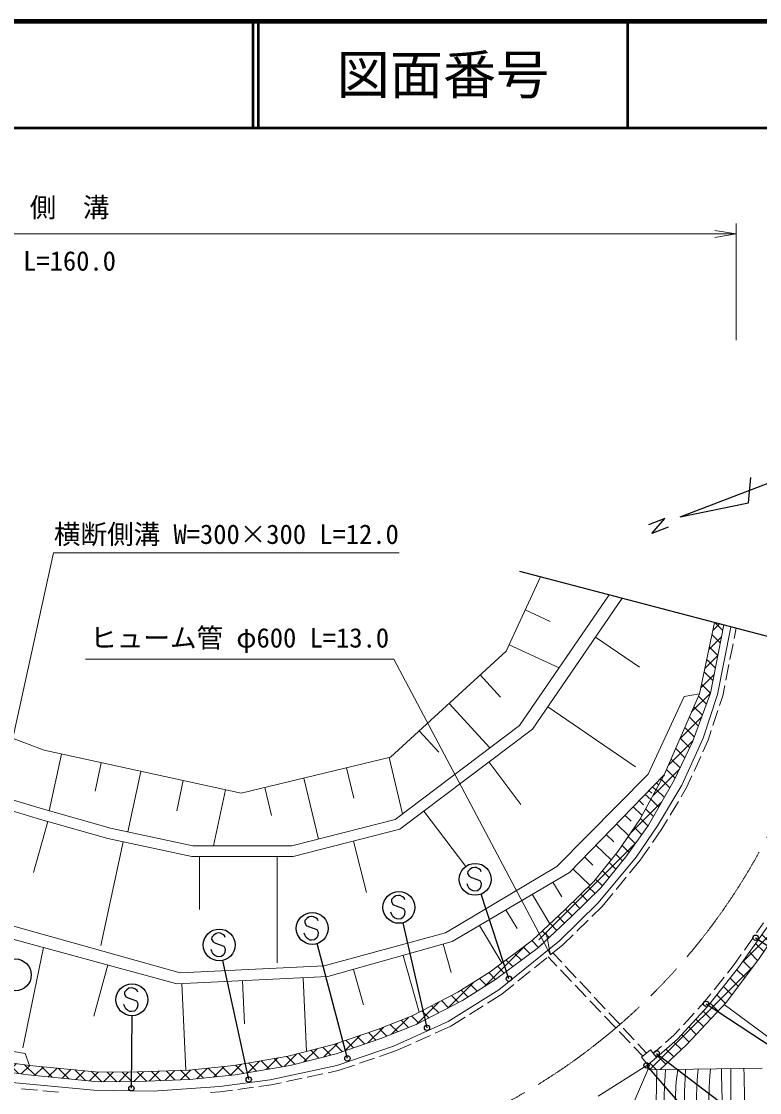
# Model space of a CAD drawing. Units: millimetres, scale not verified. Extents: x 40000 to 680000, y 20000 to 380000.
# Drawn here: x 486972 to 556408, y 279212 to 380000 of the extents above; entities that cross this region are included whole.
import ezdxf
from ezdxf.enums import TextEntityAlignment as Align

# ---------------------------------------------------------------- set-up
doc = ezdxf.new("R2010")
doc.units = ezdxf.units.MM
doc.header["$LTSCALE"] = 1000
doc.linetypes.add('CHAIN', pattern=[18.5, 12, -1.5, 3.5, -1.5])
for name, color, linetype, lineweight in [('M-BGD-RSTR', 5, 'Continuous', 25), ('M-BMK', 2, 'CHAIN', 13), ('M-BMK-SRVR', 3, 'Continuous', 25), ('M-STR-HTXT', 7, 'Continuous', 13), ('M-STR-STRC', 7, 'Continuous', 25), ('M-TTL', 2, 'Continuous', 140), ('M-TTL-LINE', 7, 'Continuous', 50), ('M-WORK', 1, 'Continuous', 13)]:
    doc.layers.add(name, color=color, linetype=linetype, lineweight=lineweight)
doc.layers.add('M-TTL-TXT', color=7, linetype='Continuous')
doc.styles.add('ＭＳ ゴシック', font='')
doc.styles.get('ＭＳ ゴシック').set_extended_font_data('MS Gothic')

# ---------------------------------------------------------------- blocks, each defined once
blk = doc.blocks.new('open_arrow')
at = {"color": 0, "linetype": 'Continuous', "lineweight": -2}
blk.add_lwpolyline([(7.5, 1.25), (0, 0), (7.5, -1.25)], dxfattribs=at)

msp = doc.modelspace()

# ---------------------------------------------------------------- hatches: boundary and pattern name
at = {"layer": 'M-WORK'}
h = msp.add_hatch(dxfattribs=at)
h.set_pattern_fill('USER', color=256, style=0, pattern_type=2)
h.set_pattern_definition([(45, (551783, 316793), (-707.107, 707.107), []), (135, (551783, 316793), (-707.107, -707.107), [])])
h.paths.add_polyline_path([(551783, 316793), (553031, 323219), (552182, 323442), (550760, 316736), (547446, 309116), (547410, 309051), (547161, 308596), (546663, 307686), (546164, 306776), (545354, 305296), (545144, 304912), (544107, 303384), (543119, 301928), (542443, 301097), (540802, 299078), (540436, 298719), (538084, 296414), (536669, 295085), (535406, 293900), (535962, 293188), (538707, 295764), (541468, 298471), (543842, 301391), (545975, 304366), (548373, 308617), (550113, 312211)])
h = msp.add_hatch(dxfattribs=at)
h.set_pattern_fill('USER', color=256, style=0, pattern_type=2)
h.set_pattern_definition([(45, (565481, 309257), (-707.107, 707.107), []), (135, (565481, 309257), (-707.107, -707.107), [])])
h.paths.add_polyline_path([(565481, 309257), (566727, 312936), (567873, 317465), (567979, 318042), (568197, 319236), (567149, 319511), (566672, 316866), (565313, 311698), (563661, 307276), (562170, 303892), (560154, 299662), (557203, 294900), (554432, 290974), (551555, 287351), (548678, 284243), (546718, 282520), (545886, 281835), (545894, 281366), (547067, 281381), (549544, 283711), (553076, 287493), (553300, 287733), (556364, 291836), (558410, 294842), (558922, 295593), (561879, 300734), (562408, 301873), (564516, 306409)])
h = msp.add_hatch(dxfattribs=at)
h.set_pattern_fill('USER', color=256, style=0, pattern_type=2)
h.set_pattern_definition([(45, (535626, 292872), (-707.107, 707.107), []), (135, (535626, 292872), (-707.107, -707.107), [])])
h.paths.add_polyline_path([(535626, 292872), (535962, 293188), (535406, 293900), (535047, 293563), (532160, 291407), (531051, 290579), (528014, 288661), (524402, 286777), (523725, 286423), (520475, 285145), (516319, 283733), (513791, 283085), (512056, 282640), (506941, 281761), (502705, 281335), (502440, 281325), (497937, 281149), (494234, 281122), (487717, 281772), (480582, 282739), (476912, 283311), (475375, 283550), (474546, 283679), (473260, 283907), (470390, 284415), (466484, 285106), (465968, 285198), (461293, 286080), (459894, 286344), (454587, 287436), (454459, 287462), (448358, 288781), (445273, 291001), (437732, 296428), (430775, 301434), (430566, 300475), (447985, 287941), (454273, 286582), (459719, 285460), (465806, 284313), (474398, 282792), (480452, 281848), (487612, 280878), (494192, 280222), (497957, 280249), (502768, 280437), (507063, 280869), (512244, 281760), (516576, 282869), (520784, 284299), (524099, 285603), (528463, 287881), (531561, 289837)])

# ---------------------------------------------------------------- linework, layer by layer
at = {"layer": 'M-BGD-RSTR'}
msp.add_line((533840, 328260), (562856, 320639), dxfattribs=at)
at = {"layer": 'M-BMK'}
msp.add_arc((504638, 330214), 59000, 283.67539, 350.6603, dxfattribs=at)
at = {"layer": 'M-BMK-SRVR'}
for p, q in [((548950, 333371), (574084, 343052)), ((555369, 334689), (555600, 337087)), ((548950, 333371), (555369, 334689)), ((547505, 333235), (545951, 332627)), ((546259, 331830), (547505, 333235)), ((547811, 332428), (546259, 331830))]:
    msp.add_line(p, q, dxfattribs=at)
at = {"layer": 'M-STR-HTXT'}
for p, q in [((554204, 350000), (554204, 361000)), ((428376, 360000), (554204, 360000)), ((536749, 292181), (536343, 294229))]:
    msp.add_line(p, q, dxfattribs=at)
for points in [[(479144, 280668), (490000, 330000), (522500, 330000)], [(536749, 292181), (522000, 320000), (493000, 320000)]]:
    msp.add_lwpolyline(points, dxfattribs=at)
at = {"layer": 'M-STR-STRC'}
for p, q in [((529359, 300353), (529163, 300214)), ((529608, 300403), (529359, 300353)), ((529782, 300379), (529608, 300403)), ((529999, 300271), (529782, 300379)), ((528970, 300005), (528947, 299835)), ((528947, 299835), (529075, 299561)), ((529163, 300214), (528970, 300005)), ((529075, 299561), (529302, 299452)), ((529302, 299452), (530101, 299170)), ((530164, 300159), (529999, 300271)), ((530215, 299992), (530164, 300159)), ((528952, 298673), (528893, 298838)), ((529078, 298406), (528952, 298673)), ((529233, 298296), (529078, 298406)), ((530071, 298346), (529884, 298202)), ((530177, 298570), (530071, 298346)), ((530101, 299170), (530221, 298911)), ((530221, 298911), (530177, 298570)), ((521795, 297366), (521771, 297196)), ((521987, 297574), (521795, 297366)), ((522184, 297714), (521987, 297574)), ((522433, 297764), (522184, 297714)), ((522606, 297740), (522433, 297764)), ((522823, 297632), (522606, 297740)), ((522988, 297520), (522823, 297632)), ((523040, 297353), (522988, 297520)), ((529452, 298184), (529233, 298296)), ((529633, 298159), (529452, 298184)), ((529884, 298202), (529633, 298159)), ((532829, 289925), (530222, 297887)), ((521771, 297196), (521900, 296922)), ((521900, 296922), (522126, 296812)), ((522126, 296812), (522925, 296531)), ((522925, 296531), (523046, 296272)), ((513643, 295388), (513619, 295218)), ((513835, 295596), (513643, 295388)), ((514032, 295736), (513835, 295596)), ((514281, 295786), (514032, 295736)), ((514454, 295762), (514281, 295786)), ((514671, 295654), (514454, 295762)), ((514836, 295542), (514671, 295654)), ((514887, 295375), (514836, 295542)), ((521776, 296034), (521717, 296198)), ((521902, 295767), (521776, 296034)), ((522057, 295657), (521902, 295767)), ((522277, 295545), (522057, 295657)), ((522457, 295520), (522277, 295545)), ((522708, 295563), (522457, 295520)), ((522895, 295707), (522708, 295563)), ((523001, 295931), (522895, 295707)), ((523046, 296272), (523001, 295931)), ((513619, 295218), (513748, 294944)), ((513748, 294944), (513974, 294834)), ((513974, 294834), (514773, 294553)), ((514773, 294553), (514894, 294294)), ((525124, 285305), (522891, 295194)), ((504891, 293830), (504867, 293659)), ((504867, 293659), (504996, 293386)), ((505084, 294038), (504891, 293830)), ((504996, 293386), (505223, 293276)), ((505280, 294177), (505084, 294038)), ((505529, 294228), (505280, 294177)), ((505703, 294204), (505529, 294228)), ((505919, 294095), (505703, 294204)), ((506084, 293984), (505919, 294095)), ((506136, 293816), (506084, 293984)), ((513624, 294056), (513565, 294220)), ((513750, 293789), (513624, 294056)), ((513905, 293679), (513750, 293789)), ((514124, 293567), (513905, 293679)), ((514305, 293542), (514124, 293567)), ((514556, 293585), (514305, 293542)), ((514743, 293729), (514556, 293585)), ((514849, 293953), (514743, 293729)), ((514894, 294294), (514849, 293953)), ((556039, 293779), (564317, 288297)), ((504872, 292497), (504814, 292662)), ((504999, 292231), (504872, 292497)), ((505223, 293276), (506021, 292994)), ((506098, 292394), (505992, 292171)), ((506021, 292994), (506142, 292736)), ((506142, 292736), (506098, 292394)), ((517631, 282432), (514777, 293227)), ((505154, 292121), (504999, 292231)), ((505373, 292008), (505154, 292121)), ((505553, 291983), (505373, 292008)), ((505805, 292026), (505553, 291983)), ((505992, 292171), (505805, 292026)), ((508351, 280443), (505925, 291641)), ((496679, 288675), (496655, 288504)), ((496655, 288504), (496784, 288231)), ((496872, 288883), (496679, 288675)), ((497068, 289022), (496872, 288883)), ((497317, 289073), (497068, 289022)), ((497491, 289049), (497317, 289073)), ((497707, 288940), (497491, 289049)), ((497872, 288829), (497707, 288940)), ((497924, 288661), (497872, 288829)), ((496660, 287342), (496602, 287507)), ((496787, 287076), (496660, 287342)), ((496784, 288231), (497011, 288121)), ((497011, 288121), (497809, 287839)), ((497809, 287839), (497930, 287581)), ((497930, 287581), (497886, 287239)), ((551375, 287566), (559636, 282123)), ((496942, 286966), (496787, 287076)), ((497161, 286853), (496942, 286966)), ((497341, 286828), (497161, 286853)), ((497317, 279615), (497394, 286446)), ((497593, 286871), (497341, 286828)), ((497780, 287016), (497593, 286871)), ((497886, 287239), (497780, 287016)), ((546727, 282903), (554493, 276966)), ((545776, 281766), (568330, 255925))]:
    msp.add_line(p, q, dxfattribs=at)
for centre, radius in [((529657, 299276), 1500), ((522482, 296637), 1500), ((514330, 294659), 1500), ((505578, 293101), 1500), ((556039, 293779), 250), ((486397, 290284), 1500), ((497366, 287946), 1500), ((532829, 289925), 250), ((551375, 287566), 250), ((525124, 285305), 250), ((517631, 282432), 250), ((546727, 282903), 250), ((545776, 281766), 250), ((508351, 280443), 250), ((497317, 279615), 250)]:
    msp.add_circle(centre, radius, dxfattribs=at)
at = {"layer": 'M-TTL'}
msp.add_line((680000, 380000), (40000, 380000), dxfattribs=at)
at = {"layer": 'M-TTL-LINE'}
for p, q in [((508747, 380000), (508747, 370000)), ((509247, 380000), (509247, 370000)), ((543997, 380000), (543997, 370000)), ((40000, 370000), (680000, 370000))]:
    msp.add_line(p, q, dxfattribs=at)
at = {"layer": 'M-WORK'}
for p, q in [((532582, 320753), (535812, 327742)), ((533817, 313736), (542248, 326051)), ((535051, 313415), (543481, 325727)), ((534372, 324626), (536716, 323542)), ((550760, 316736), (552182, 323442)), ((551783, 316793), (553031, 323219)), ((552454, 316662), (553713, 323009)), ((554009, 321930), (554204, 322911)), ((540976, 322068), (545101, 319243)), ((521684, 310769), (532582, 320753)), ((532856, 321345), (537543, 319178)), ((553620, 319969), (553912, 321440)), ((465673, 320318), (489121, 311421)), ((530133, 318509), (532050, 316416)), ((553230, 318007), (553522, 319478)), ((552938, 316535), (553133, 317516)), ((547446, 309116), (550760, 316736)), ((549324, 316475), (550760, 316736)), ((550113, 312211), (551783, 316793)), ((551113, 312561), (552454, 316662)), ((552647, 315645), (552938, 316535)), ((527203, 315824), (531038, 311639)), ((536484, 315507), (544735, 309858)), ((545931, 309166), (549324, 316475)), ((552026, 313744), (552492, 315170)), ((522114, 304905), (533817, 313736)), ((522556, 303986), (535051, 313415)), ((524394, 313251), (526232, 311244)), ((549098, 308136), (551113, 312561)), ((551580, 312379), (551870, 313269)), ((548373, 308617), (550113, 312211)), ((551079, 311279), (551580, 312379)), ((489121, 311421), (507654, 307375)), ((490750, 311066), (489585, 305732)), ((507654, 307375), (521684, 310769)), ((521552, 310737), (522832, 305446)), ((550250, 309459), (550871, 310824)), ((494483, 310251), (493901, 307584)), ((498217, 309435), (496976, 303749)), ((517540, 309766), (518234, 306901)), ((530953, 310322), (533964, 306331)), ((502197, 308567), (501576, 305724)), ((513529, 308796), (514915, 303065)), ((537339, 300473), (545931, 309166)), ((538513, 299922), (547446, 309116)), ((545144, 304912), (547446, 309116)), ((545975, 304366), (548373, 308617)), ((547048, 308706), (547161, 308596)), ((547396, 309065), (547453, 309010)), ((549542, 307904), (550043, 309004)), ((482042, 307972), (488741, 305971)), ((506177, 307698), (505026, 302425)), ((509857, 307908), (510491, 305285)), ((546003, 307630), (546258, 307382)), ((546351, 307989), (546663, 307686)), ((546699, 308348), (546855, 308196)), ((546803, 304298), (549098, 308136)), ((549024, 307038), (549542, 307904)), ((481731, 307021), (488462, 305010)), ((545087, 306688), (545504, 306284)), ((545654, 307272), (546164, 306776)), ((547998, 305322), (548768, 306609)), ((488741, 305971), (495354, 304100)), ((524830, 305701), (528767, 300484)), ((544521, 306105), (545354, 305296)), ((489464, 304727), (488103, 299916)), ((488462, 305010), (495112, 303129)), ((512413, 302425), (522114, 304905)), ((542960, 304499), (544107, 303384)), ((543119, 301928), (545144, 304912)), ((543740, 305302), (544314, 304745)), ((547224, 304027), (547741, 304893)), ((495354, 304100), (503103, 302425)), ((512539, 301425), (522556, 303986)), ((541984, 303495), (542702, 302798)), ((543842, 301391), (545975, 304366)), ((544786, 301372), (546803, 304298)), ((546347, 302755), (547224, 304027)), ((496546, 302819), (494433, 293045)), ((495112, 303129), (502996, 301425)), ((503103, 302425), (512413, 302425)), ((518194, 302871), (519432, 298026)), ((541009, 302491), (542443, 301097)), ((502996, 301425), (512539, 301425)), ((503711, 301425), (503711, 296425)), ((511026, 301425), (511026, 291425)), ((539927, 301378), (540722, 300605)), ((540802, 299078), (543119, 301928)), ((541221, 297053), (544786, 301372)), ((541468, 298471), (543842, 301391)), ((545186, 301070), (546063, 302343)), ((526869, 294237), (537339, 300473)), ((544183, 299856), (545186, 301070)), ((527492, 293425), (538513, 299922)), ((538846, 300264), (540436, 298719)), ((542910, 298314), (543865, 299471)), ((536976, 299016), (537797, 297625)), ((538084, 296414), (540802, 299078)), ((538707, 295764), (541468, 298471)), ((475585, 297844), (501905, 290492)), ((535029, 297868), (536669, 295085)), ((541589, 296715), (542592, 297929)), ((475519, 296557), (501592, 289452)), ((532551, 296407), (533594, 294638)), ((535047, 293563), (538084, 296414)), ((537580, 293492), (541221, 297053)), ((540645, 295790), (541589, 296715)), ((535626, 292872), (538707, 295764)), ((539215, 294392), (540287, 295441)), ((556364, 291836), (558922, 295593)), ((530073, 294947), (532160, 291407)), ((554432, 290974), (557203, 294900)), ((556130, 294246), (556786, 295176)), ((515442, 291134), (526869, 294237)), ((515804, 290119), (527492, 293425)), ((531051, 290579), (535047, 293563)), ((531867, 288890), (537580, 293492)), ((537913, 293118), (538858, 294042)), ((554976, 292612), (555841, 293838)), ((489061, 292867), (487099, 283419)), ((526633, 293182), (527389, 290509)), ((531561, 289837), (535626, 292872)), ((536788, 292212), (537913, 293118)), ((536972, 292360), (537792, 291483)), ((522890, 292123), (524402, 286777)), ((535230, 290957), (536398, 291898)), ((537346, 291115), (536512, 291990)), ((553300, 287733), (556364, 291836)), ((554032, 291274), (554688, 292204)), ((495100, 291221), (493785, 286397)), ((501905, 290492), (515442, 291134)), ((518221, 290803), (519164, 287468)), ((528014, 288661), (531051, 290579)), ((533673, 289702), (534841, 290643)), ((538726, 289667), (537691, 290753)), ((538133, 291117), (539156, 290020)), ((551555, 287351), (554432, 290974)), ((553381, 290455), (554032, 291274)), ((501592, 289452), (515804, 290119)), ((502058, 289474), (502440, 281325)), ((507762, 289741), (507953, 285667)), ((513466, 290009), (513791, 283085)), ((528463, 287881), (531561, 289837)), ((532158, 288483), (533283, 289389)), ((540106, 288220), (539071, 289305)), ((539497, 289655), (540520, 288558)), ((552137, 288888), (553070, 290063)), ((523725, 286423), (528014, 288661)), ((527126, 285887), (531867, 288890)), ((530817, 287633), (532158, 288483)), ((551175, 287677), (551826, 288497)), ((524099, 285603), (528463, 287881)), ((529127, 286563), (530394, 287365)), ((541486, 286772), (540451, 287858)), ((540862, 288192), (541885, 287096)), ((548678, 284243), (551555, 287351)), ((549544, 283711), (553300, 287733)), ((550601, 287057), (551175, 287677)), ((558262, 283684), (553076, 287493)), ((520475, 285145), (523725, 286423)), ((527363, 285446), (528705, 286295)), ((542866, 285325), (541831, 286410)), ((542226, 286730), (543249, 285633)), ((549242, 285589), (550261, 286690)), ((520784, 284299), (524099, 285603)), ((521985, 283594), (527126, 285887)), ((525907, 284796), (527363, 285446)), ((543590, 285268), (544614, 284171)), ((516319, 283733), (520475, 285145)), ((516576, 282869), (520784, 284299)), ((524081, 283981), (525451, 284592)), ((544246, 283877), (543211, 284963)), ((546718, 282520), (548678, 284243)), ((547546, 283914), (548328, 284602)), ((548328, 284602), (548903, 285222)), ((480544, 284049), (487311, 282874)), ((512056, 282640), (516319, 283733)), ((516640, 281772), (521985, 283594)), ((522168, 283128), (523624, 283777)), ((545425, 282641), (544591, 283515)), ((544955, 283806), (545774, 282928)), ((546137, 283226), (545304, 282541)), ((546718, 282520), (546137, 283226)), ((546388, 282896), (547171, 283584)), ((547067, 281381), (549544, 283711)), ((480582, 282739), (487717, 281772)), ((487311, 282874), (487717, 281772)), ((506941, 281761), (512056, 282640)), ((512244, 281760), (516576, 282869)), ((518761, 281967), (520181, 282451)), ((520654, 282612), (522168, 283128)), ((545304, 282541), (545886, 281835)), ((545886, 281835), (546718, 282520)), ((480452, 281848), (487612, 280878)), ((487717, 281772), (494234, 281122)), ((497937, 281149), (502705, 281335)), ((502705, 281335), (506941, 281761)), ((507063, 280869), (512244, 281760)), ((510374, 280424), (516640, 281772)), ((515816, 281084), (516773, 281290)), ((516773, 281290), (518288, 281805)), ((545894, 281366), (540625, 269051)), ((541227, 278882), (545886, 281835)), ((545886, 281835), (545894, 281366)), ((545894, 281366), (556657, 281500)), ((487612, 280878), (494192, 280222)), ((494192, 280222), (497957, 280249)), ((494234, 281122), (497937, 281149)), ((497957, 280249), (502768, 280437)), ((502768, 280437), (507063, 280869)), ((505614, 279789), (510374, 280424)), ((511906, 280242), (513372, 280558)), ((513861, 280663), (515327, 280978)), ((485744, 280188), (493783, 279432)), ((486982, 279569), (488475, 279429)), ((488973, 279382), (490466, 279241)), ((493783, 279432), (499376, 279352)), ((499376, 279352), (505614, 279789)), ((504772, 279229), (505664, 279291)), ((505664, 279291), (506823, 279446)), ((507318, 279512), (508805, 279710)), ((509301, 279776), (510460, 279931)), ((510460, 279931), (511417, 280137))]:
    msp.add_line(p, q, dxfattribs=at)
for points, knots in [([(551067, 248034), (551015, 248244), (550996, 248302), (550947, 248473), (550619, 249637), (550217, 250221), (549908, 251390), (549206, 254054), (549180, 255632), (548510, 258304), (548060, 260096), (547549, 261039), (547231, 262859), (546859, 264986), (546972, 266218), (546871, 268374), (546741, 271166), (546682, 272732), (546672, 275527), (546663, 277812), (546675, 278563), (546751, 281377)], [0, 0, 0, 0, 1, 1, 1, 2, 2, 2, 3, 3, 3, 4, 4, 4, 5, 5, 5, 6, 6, 6, 7, 7, 7, 7]), ([(547551, 281387), (547447, 279728), (547446, 279253), (547431, 277885), (547399, 274993), (547681, 273380), (547830, 270492), (547915, 268853), (547785, 267918), (548030, 266296), (548352, 264162), (548753, 263007), (549229, 260901), (549646, 259058), (549904, 258031), (550308, 256186), (550843, 253743), (550991, 252952), (551587, 249912)], [0, 0, 0, 0, 1, 1, 1, 2, 2, 2, 3, 3, 3, 4, 4, 4, 5, 5, 5, 6, 6, 6, 6]), ([(552666, 250232), (552131, 253128), (551990, 253927), (551427, 256266), (550923, 258357), (550447, 259479), (549988, 261581), (549553, 263574), (549396, 264710), (549149, 266736), (548829, 269361), (548815, 270848), (548670, 273489), (548564, 275408), (548392, 276484), (548470, 278404), (548517, 279578), (548543, 279999), (548709, 281401)], [0, 0, 0, 0, 1, 1, 1, 2, 2, 2, 3, 3, 3, 4, 4, 4, 5, 5, 5, 6, 6, 6, 6]), ([(549429, 281410), (549342, 279040), (549328, 278360), (549389, 276406), (549460, 274121), (549604, 272843), (549868, 270572), (550175, 267938), (550366, 266462), (550867, 263858), (551244, 261907), (551598, 260844), (552026, 258903), (552446, 257002), (552645, 255929), (553065, 254028), (553266, 253122), (553329, 252835), (553585, 251710)], [0, 0, 0, 0, 1, 1, 1, 2, 2, 2, 3, 3, 3, 4, 4, 4, 5, 5, 5, 6, 6, 6, 6]), ([(554864, 251590), (554528, 253062), (554434, 253443), (554144, 254627), (553592, 256885), (553108, 258108), (552626, 260382), (552116, 262784), (551913, 264147), (551547, 266576), (551200, 268879), (550999, 270170), (550788, 272490), (550603, 274515), (550460, 275652), (550468, 277685), (550473, 279147), (550493, 279663), (550627, 281425)], [0, 0, 0, 0, 1, 1, 1, 2, 2, 2, 3, 3, 3, 4, 4, 4, 5, 5, 5, 6, 6, 6, 6]), ([(551786, 281439), (551643, 279524), (551632, 278958), (551627, 277365), (551619, 274752), (551821, 273290), (552106, 270692), (552361, 268372), (552538, 267075), (552945, 264777), (553291, 262827), (553519, 261738), (554024, 259822), (554491, 258051), (554833, 257075), (555543, 255387), (555854, 254646), (555959, 254387), (556382, 253508)], [0, 0, 0, 0, 1, 1, 1, 2, 2, 2, 3, 3, 3, 4, 4, 4, 5, 5, 5, 6, 6, 6, 6]), ([(557701, 254467), (556998, 256534), (556818, 257130), (556342, 258863), (555657, 261358), (555500, 262811), (554943, 265337), (554513, 267289), (554184, 268365), (553825, 270332), (553459, 272332), (553305, 273464), (553105, 275487), (552876, 277808), (552874, 278623), (552823, 281452)], [0, 0, 0, 0, 1, 1, 1, 2, 2, 2, 3, 3, 3, 4, 4, 4, 5, 5, 5, 5]), ([(553704, 281463), (553683, 279134), (553672, 278476), (553785, 276566), (553889, 274781), (553954, 273777), (554224, 272010), (554490, 270277), (554691, 269309), (555143, 267615), (555650, 265716), (556119, 264708), (556662, 262819), (557076, 261379), (557277, 260562), (557621, 259103), (557943, 257735), (558036, 257284), (558380, 255586)], [0, 0, 0, 0, 1, 1, 1, 2, 2, 2, 3, 3, 3, 4, 4, 4, 5, 5, 5, 6, 6, 6, 6])]:
    msp.add_open_spline(points, degree=3, knots=knots, dxfattribs=at)
msp.add_open_spline([(555009, 277646), (554976, 279562), (554976, 279562), (554943, 281478)], degree=3, dxfattribs=at)

# ---------------------------------------------------------------- block references
at = {"layer": 'M-STR-HTXT', "xscale": 267, "yscale": 267, "rotation": 180}
msp.add_blockref('open_arrow', (554204, 360000), dxfattribs=at)

# ---------------------------------------------------------------- texts
at = {"layer": 'M-STR-HTXT', "style": 'ＭＳ ゴシック'}
for s, p in [('側\u3000溝', (491500, 362500)), ('横断側溝 W=300×300 L=12.0', (506250, 331750)), ('ヒューム管 φ600 L=13.0', (507500, 322000))]:
    msp.add_text(s, height=1833, dxfattribs=at).set_placement(p, align=Align.MIDDLE_CENTER)
msp.add_text('L=160.0', height=1833, dxfattribs=at).set_placement((491500, 356000), align=Align.BOTTOM_CENTER)
at = {"layer": 'M-TTL-TXT', "style": 'ＭＳ ゴシック'}
msp.add_text('図面番号', height=3666, dxfattribs=at).set_placement((526622, 375000), align=Align.MIDDLE_CENTER)

doc.saveas('drawing.dxf')
